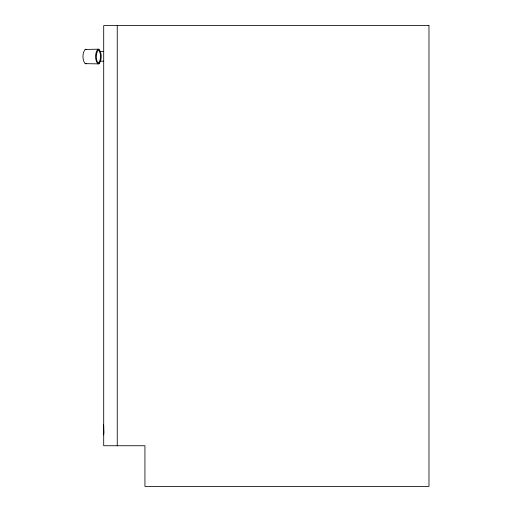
<?xml version="1.0" encoding="UTF-8"?>
<svg xmlns="http://www.w3.org/2000/svg" width="512" height="512" viewBox="0 0 512 512"><rect width="100%" height="100%" fill="white"/><g stroke="black" fill="none" stroke-linecap="round" stroke-linejoin="round"><path stroke-width="0.77" d="M103.616 424.986L103.61 425.715M98.349 63.885L99.11 63.635C101.946 59.725 101.99 53.312 99.059 49.44M97.683 49.44C94.842 53.35 94.842 59.725 97.683 63.635M99.059 63.635L99.725 62.899M97.638 49.44L98.4 49.19L85.094 49.44C82.208 53.325 82.208 59.75 85.094 63.635L98.4 63.885L97.638 63.635M85.818 63.885L86.541 63.635M99.814 51.45L103.699 51.45M99.814 61.184L103.699 61.184M103.61 425.082L103.706 433.229M103.706 426.682L103.706 427.091M103.616 430.099L103.68 432.461M103.706 433.158L103.61 425.005L103.706 434.938M85.818 49.19L86.541 49.44M98.349 49.19L99.11 49.44M117.254 25.6L117.254 445.741M96.365 54.829L96.365 58.246L96.986 61.12L97.926 62.598L98.867 62.598C101.171 59.213 101.171 53.862 98.867 50.477L97.926 50.477L97.44 51.014L96.365 54.829M428.973 25.6L103.699 25.6L103.699 445.741L144.941 445.741L144.941 486.4L428.973 486.4L428.973 25.6"/></g></svg>
